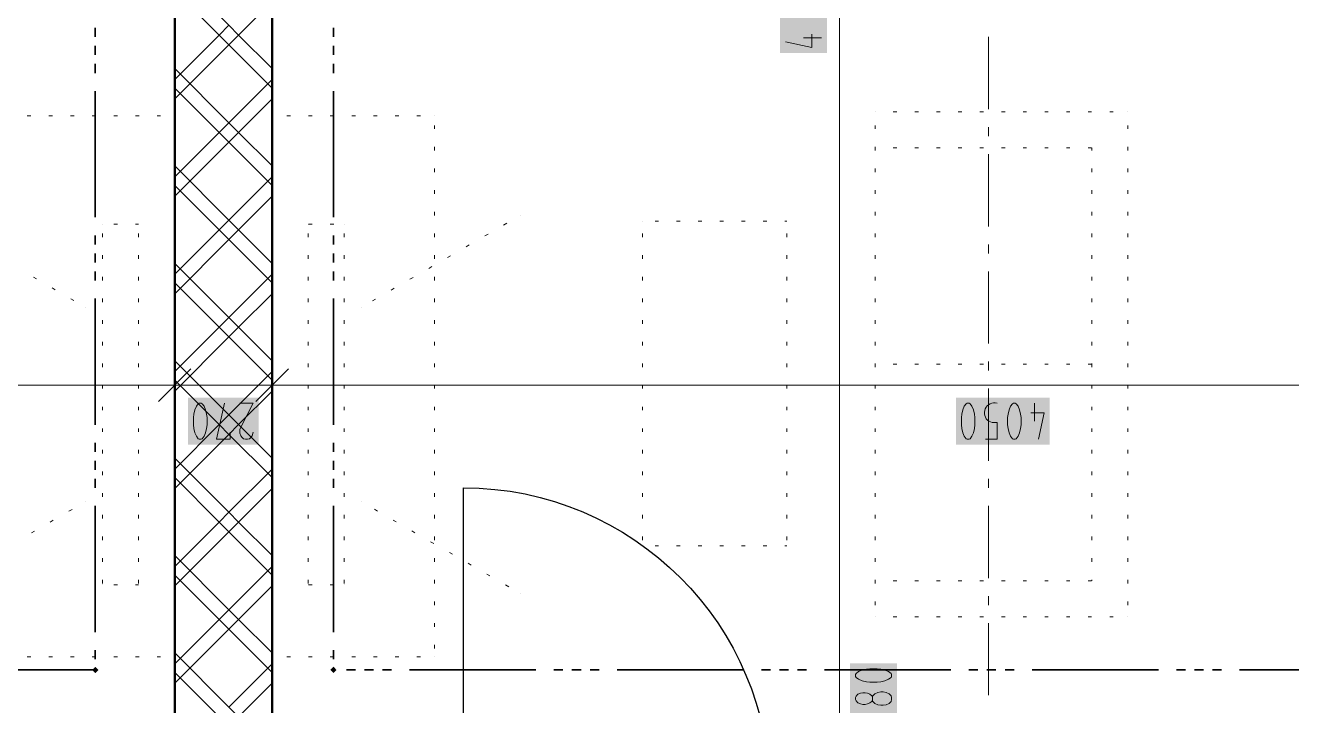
# Model space of a CAD drawing. Header units: millimetres. Extents: x 0 to 594, y 0 to 420.
# Drawn here: x 452.65 to 488.63, y 143 to 162.34 of the extents above; entities that cross this region are included whole.
import ezdxf

# ---------------------------------------------------------------- set-up
doc = ezdxf.new("R2010")
doc.units = ezdxf.units.MM
doc.header["$LTSCALE"] = 8
for name, color, linetype in [('PDF_Dvere', 7, 'Continuous'), ('PDF_Koty delkove', 7, 'Continuous'), ('PDF_Nabytek', 7, 'Continuous'), ('PDF_Osy hlavni', 7, 'Continuous'), ('PDF_Pozarni useky', 7, 'Continuous'), ('PDF_Steny akusticke', 7, 'Continuous')]:
    doc.layers.add(name, color=color, linetype=linetype)

msp = doc.modelspace()

# ---------------------------------------------------------------- linework, layer by layer
at = {"layer": 'PDF_Dvere', "lineweight": 25}
msp.add_lwpolyline([(465.098, 140.483), (465.098, 149.196, -0.414213), (473.81, 140.483)], format="xyb", dxfattribs=at)
at = {"layer": 'PDF_Koty delkove', "lineweight": 18}
for points in [[(475.786, 138.074), (475.786, 141.969), (475.786, 142.597), (475.786, 156.704), (475.786, 175.381), (475.786, 181.641), (475.786, 183.789), (475.786, 189.939), (475.786, 191.425), (475.786, 192.307), (475.786, 198.6), (475.786, 201.344), (475.786, 206.167), (475.786, 211.601), (475.786, 216.087), (475.786, 217.306), (475.786, 224.02), (475.786, 225.557), (475.786, 228.325), (475.786, 236.012)], [(474.999, 162.086), (474.999, 161.702), (474.248, 161.867)], [(475.273, 161.976), (474.761, 161.976)], [(456.898, 152.88), (456.898, 152.111), (456.898, 151.343)], [(459.665, 152.88), (459.665, 152.111), (459.665, 151.343)], [(457.359, 152.573), (456.436, 151.65)], [(460.126, 152.573), (459.204, 151.65)], [(549.557, 152.111), (545.764, 152.111), (543.801, 152.111), (503.945, 152.111), (501.177, 152.111), (500.926, 152.111), (484.253, 152.111), (479.786, 152.111), (459.665, 152.111), (457.459, 152.111), (457.409, 152.111), (456.898, 152.111), (441.762, 152.111), (431.818, 152.111), (428.355, 152.111), (416.513, 152.111), (415.268, 152.111)], [(458.473, 150.778), (458.473, 150.574), (458.089, 150.574), (458.308, 151.599)], [(458.747, 151.599), (459.13, 151.599), (458.774, 150.915), (458.747, 150.847), (458.747, 150.744), (458.774, 150.676), (458.815, 150.625), (458.856, 150.59), (458.911, 150.574), (458.965, 150.574), (459.02, 150.59), (459.061, 150.625), (459.102, 150.676), (459.13, 150.778)], [(481.324, 151.599), (481.324, 151.086)], [(481.215, 151.325), (481.598, 151.325), (481.433, 150.574)], [(476.425, 144.013), (476.323, 143.972), (476.254, 143.918), (476.238, 143.89), (476.238, 143.836), (476.254, 143.808), (476.323, 143.754), (476.425, 143.712), (476.545, 143.685), (476.647, 143.671), (476.852, 143.671), (476.954, 143.685), (477.074, 143.712), (477.176, 143.754), (477.245, 143.808), (477.263, 143.836), (477.263, 143.89), (477.245, 143.918), (477.176, 143.972), (477.074, 144.013), (476.954, 144.04), (476.852, 144.054)], [(476.852, 144.054), (476.647, 144.054), (476.545, 144.04), (476.425, 144.013)], [(476.715, 143.151), (476.698, 143.124), (476.647, 143.083), (476.579, 143.055), (476.51, 143.041), (476.442, 143.041), (476.374, 143.055), (476.305, 143.083), (476.254, 143.138), (476.238, 143.179), (476.238, 143.233), (476.254, 143.274), (476.305, 143.329), (476.374, 143.356), (476.442, 143.37), (476.51, 143.37), (476.579, 143.356), (476.647, 143.329), (476.698, 143.288), (476.715, 143.261)]]:
    msp.add_lwpolyline(points, dxfattribs=at)
for points in [[(457.432, 151.188), (457.432, 150.983), (457.446, 150.881), (457.473, 150.761), (457.515, 150.659), (457.569, 150.59), (457.597, 150.574), (457.651, 150.574), (457.679, 150.59), (457.733, 150.659), (457.774, 150.761), (457.802, 150.881), (457.816, 150.983), (457.816, 151.188), (457.802, 151.29), (457.774, 151.41), (457.733, 151.513), (457.679, 151.581), (457.651, 151.599), (457.597, 151.599), (457.569, 151.581), (457.515, 151.513), (457.473, 151.41), (457.446, 151.29)], [(479.244, 151.188), (479.244, 150.983), (479.258, 150.881), (479.285, 150.761), (479.326, 150.659), (479.38, 150.59), (479.408, 150.574), (479.462, 150.574), (479.49, 150.59), (479.544, 150.659), (479.585, 150.761), (479.613, 150.881), (479.627, 150.983), (479.627, 151.188), (479.613, 151.29), (479.585, 151.41), (479.544, 151.513), (479.49, 151.581), (479.462, 151.599), (479.408, 151.599), (479.38, 151.581), (479.326, 151.513), (479.285, 151.41), (479.258, 151.29)], [(480.558, 151.188), (480.558, 150.983), (480.572, 150.881), (480.599, 150.761), (480.64, 150.659), (480.694, 150.59), (480.722, 150.574), (480.776, 150.574), (480.804, 150.59), (480.858, 150.659), (480.899, 150.761), (480.927, 150.881), (480.941, 150.983), (480.941, 151.188), (480.927, 151.29), (480.899, 151.41), (480.858, 151.513), (480.804, 151.581), (480.776, 151.599), (480.722, 151.599), (480.694, 151.581), (480.64, 151.513), (480.599, 151.41), (480.572, 151.29)], [(477.023, 143.397), (476.954, 143.397), (476.869, 143.383), (476.784, 143.343), (476.733, 143.288), (476.715, 143.261), (476.715, 143.151), (476.733, 143.124), (476.784, 143.069), (476.869, 143.027), (476.954, 143.014), (477.023, 143.014), (477.108, 143.027), (477.194, 143.069), (477.245, 143.124), (477.263, 143.179), (477.263, 143.233), (477.245, 143.288), (477.194, 143.343), (477.108, 143.383)]]:
    msp.add_lwpolyline(points, close=True, dxfattribs=at)
msp.add_lwpolyline([(479.928, 150.574), (480.256, 150.574), (480.256, 151.052), (480.119, 151.052), (480.024, 151.086, -0.843843), (480.256, 151.599)], format="xyb", dxfattribs=at)
at = {"layer": 'PDF_Koty delkove', "color": 7, "lineweight": 18, "true_color": 0xffffff, "transparency": 33554559}
for points in [[(475.427, 161.548), (475.427, 164.21), (474.094, 161.548), (474.094, 164.21)], [(459.284, 151.753), (457.279, 151.753), (459.284, 150.42), (457.279, 150.42)], [(481.752, 151.753), (479.09, 151.753), (481.752, 150.42), (479.09, 150.42)], [(477.416, 142.203), (477.416, 144.208), (476.084, 142.203), (476.084, 144.208)]]:
    msp.add_solid(points, dxfattribs=at)
at = {"layer": 'PDF_Nabytek', "lineweight": 13}
for points in [[(452.809, 159.763), (452.706, 159.763)], [(453.424, 159.763), (453.321, 159.763)], [(454.039, 159.763), (453.936, 159.763)], [(454.654, 159.763), (454.551, 159.763)], [(455.269, 159.763), (455.166, 159.763)], [(455.884, 159.763), (455.781, 159.763)], [(456.499, 159.763), (456.396, 159.763)], [(456.898, 159.763), (456.898, 159.763)], [(456.898, 159.763), (456.898, 159.763)], [(459.665, 159.763), (459.665, 159.763)], [(459.665, 159.763), (459.665, 159.763)], [(460.189, 159.763), (460.086, 159.763)], [(460.804, 159.763), (460.701, 159.763)], [(461.419, 159.763), (461.316, 159.763)], [(462.034, 159.763), (461.931, 159.763)], [(462.649, 159.763), (462.546, 159.763)], [(463.264, 159.763), (463.161, 159.763)], [(463.879, 159.763), (463.776, 159.763)], [(464.278, 159.763), (464.278, 159.763)], [(464.278, 159.763), (464.278, 159.763)], [(476.795, 159.881), (476.795, 159.881)], [(476.795, 159.881), (476.795, 159.881)], [(477.408, 159.881), (477.306, 159.881)], [(478.023, 159.881), (477.921, 159.881)], [(478.638, 159.881), (478.536, 159.881)], [(479.253, 159.881), (479.151, 159.881)], [(479.868, 159.881), (479.766, 159.881)], [(480.483, 159.881), (480.381, 159.881)], [(481.098, 159.881), (480.996, 159.881)], [(481.713, 159.881), (481.611, 159.881)], [(482.328, 159.881), (482.226, 159.881)], [(482.943, 159.881), (482.841, 159.881)], [(483.558, 159.881), (483.456, 159.881)], [(483.97, 159.881), (483.97, 159.881)], [(483.97, 159.881), (483.97, 159.881)], [(456.898, 159.392), (456.898, 159.494)], [(459.665, 159.392), (459.665, 159.494)], [(464.278, 159.392), (464.278, 159.494)], [(476.795, 159.392), (476.795, 159.494)], [(483.97, 159.392), (483.97, 159.494)], [(456.898, 158.777), (456.898, 158.879)], [(459.665, 158.777), (459.665, 158.879)], [(464.278, 158.777), (464.278, 158.879)], [(476.795, 158.777), (476.795, 158.879)], [(476.795, 158.856), (476.795, 158.856)], [(477.408, 158.856), (477.306, 158.856)], [(478.023, 158.856), (477.921, 158.856)], [(478.638, 158.856), (478.536, 158.856)], [(479.253, 158.856), (479.151, 158.856)], [(479.868, 158.856), (479.766, 158.856)], [(480.483, 158.856), (480.381, 158.856)], [(481.098, 158.856), (480.996, 158.856)], [(481.713, 158.856), (481.611, 158.856)], [(482.328, 158.856), (482.226, 158.856)], [(482.943, 158.856), (482.841, 158.856)], [(482.945, 158.777), (482.945, 158.856)], [(482.945, 158.856), (482.945, 158.856)], [(482.945, 158.856), (482.945, 158.856)], [(483.97, 158.777), (483.97, 158.879)], [(456.898, 158.162), (456.898, 158.264)], [(459.665, 158.162), (459.665, 158.264)], [(464.278, 158.162), (464.278, 158.264)], [(476.795, 158.162), (476.795, 158.264)], [(482.945, 158.162), (482.945, 158.264)], [(483.97, 158.162), (483.97, 158.264)], [(456.898, 157.547), (456.898, 157.649)], [(459.665, 157.547), (459.665, 157.649)], [(464.278, 157.547), (464.278, 157.649)], [(476.795, 157.547), (476.795, 157.649)], [(482.945, 157.547), (482.945, 157.649)], [(483.97, 157.547), (483.97, 157.649)], [(456.898, 156.932), (456.898, 157.034)], [(459.665, 156.932), (459.665, 157.034)], [(464.278, 156.932), (464.278, 157.034)], [(466.727, 156.94), (466.727, 156.94)], [(476.795, 156.932), (476.795, 157.034)], [(482.945, 156.932), (482.945, 157.034)], [(483.97, 156.932), (483.97, 157.034)], [(454.848, 156.688), (454.848, 156.688)], [(454.848, 156.688), (454.848, 156.688)], [(455.269, 156.688), (455.166, 156.688)], [(455.873, 156.688), (455.781, 156.688)], [(455.873, 156.688), (455.873, 156.688)], [(455.873, 156.688), (455.873, 156.688)], [(460.69, 156.688), (460.69, 156.688)], [(460.69, 156.688), (460.69, 156.688)], [(460.804, 156.688), (460.701, 156.688)], [(461.419, 156.688), (461.316, 156.688)], [(461.715, 156.688), (461.715, 156.688)], [(461.715, 156.688), (461.715, 156.688)], [(466.242, 156.66), (466.331, 156.711)], [(470.186, 156.773), (470.186, 156.773)], [(470.186, 156.773), (470.186, 156.773)], [(470.643, 156.773), (470.541, 156.773)], [(471.258, 156.773), (471.156, 156.773)], [(471.873, 156.773), (471.771, 156.773)], [(472.488, 156.773), (472.386, 156.773)], [(473.103, 156.773), (473.001, 156.773)], [(473.718, 156.773), (473.616, 156.773)], [(474.286, 156.773), (474.231, 156.773)], [(474.286, 156.773), (474.286, 156.773)], [(474.286, 156.773), (474.286, 156.773)], [(454.848, 156.317), (454.848, 156.419)], [(455.873, 156.317), (455.873, 156.419)], [(456.898, 156.317), (456.898, 156.419)], [(459.665, 156.317), (459.665, 156.419)], [(460.69, 156.317), (460.69, 156.419)], [(461.715, 156.317), (461.715, 156.419)], [(464.278, 156.317), (464.278, 156.419)], [(465.709, 156.352), (465.798, 156.404)], [(470.186, 156.317), (470.186, 156.419)], [(474.286, 156.317), (474.286, 156.419)], [(476.795, 156.317), (476.795, 156.419)], [(482.945, 156.317), (482.945, 156.419)], [(483.97, 156.317), (483.97, 156.419)], [(454.848, 155.702), (454.848, 155.804)], [(455.873, 155.702), (455.873, 155.804)], [(456.898, 155.702), (456.898, 155.804)], [(459.665, 155.702), (459.665, 155.804)], [(460.69, 155.702), (460.69, 155.804)], [(461.715, 155.702), (461.715, 155.804)], [(464.278, 155.702), (464.278, 155.804)], [(464.644, 155.737), (464.733, 155.789)], [(465.177, 156.045), (465.266, 156.096)], [(470.186, 155.702), (470.186, 155.804)], [(474.286, 155.702), (474.286, 155.804)], [(476.795, 155.702), (476.795, 155.804)], [(482.945, 155.702), (482.945, 155.804)], [(483.97, 155.702), (483.97, 155.804)], [(464.112, 155.43), (464.2, 155.481)], [(452.972, 155.129), (452.883, 155.181)], [(454.848, 155.087), (454.848, 155.189)], [(455.873, 155.087), (455.873, 155.189)], [(456.898, 155.087), (456.898, 155.189)], [(459.665, 155.087), (459.665, 155.189)], [(460.69, 155.087), (460.69, 155.189)], [(461.715, 155.087), (461.715, 155.189)], [(463.579, 155.122), (463.668, 155.174)], [(464.278, 155.087), (464.278, 155.189)], [(470.186, 155.087), (470.186, 155.189)], [(474.286, 155.087), (474.286, 155.189)], [(476.795, 155.087), (476.795, 155.189)], [(482.945, 155.087), (482.945, 155.189)], [(483.97, 155.087), (483.97, 155.189)], [(453.504, 154.822), (453.416, 154.873)], [(463.046, 154.815), (463.135, 154.866)], [(454.037, 154.514), (453.948, 154.566)], [(454.36, 154.328), (454.36, 154.328)], [(454.848, 154.472), (454.848, 154.574)], [(455.873, 154.472), (455.873, 154.574)], [(456.898, 154.472), (456.898, 154.574)], [(459.665, 154.472), (459.665, 154.574)], [(460.69, 154.472), (460.69, 154.574)], [(461.715, 154.472), (461.715, 154.574)], [(462.203, 154.328), (462.203, 154.328)], [(462.514, 154.507), (462.603, 154.559)], [(464.278, 154.472), (464.278, 154.574)], [(470.186, 154.472), (470.186, 154.574)], [(474.286, 154.472), (474.286, 154.574)], [(476.795, 154.472), (476.795, 154.574)], [(482.945, 154.472), (482.945, 154.574)], [(483.97, 154.472), (483.97, 154.574)], [(454.848, 153.857), (454.848, 153.959)], [(455.873, 153.857), (455.873, 153.959)], [(456.898, 153.857), (456.898, 153.959)], [(459.665, 153.857), (459.665, 153.959)], [(460.69, 153.857), (460.69, 153.959)], [(461.715, 153.857), (461.715, 153.959)], [(464.278, 153.857), (464.278, 153.959)], [(470.186, 153.857), (470.186, 153.959)], [(474.286, 153.857), (474.286, 153.959)], [(476.795, 153.857), (476.795, 153.959)], [(482.945, 153.857), (482.945, 153.959)], [(483.97, 153.857), (483.97, 153.959)], [(454.848, 153.242), (454.848, 153.344)], [(455.873, 153.242), (455.873, 153.344)], [(456.898, 153.242), (456.898, 153.344)], [(459.665, 153.242), (459.665, 153.344)], [(460.69, 153.242), (460.69, 153.344)], [(461.715, 153.242), (461.715, 153.344)], [(464.278, 153.242), (464.278, 153.344)], [(470.186, 153.242), (470.186, 153.344)], [(474.286, 153.242), (474.286, 153.344)], [(476.795, 153.242), (476.795, 153.344)], [(482.945, 153.242), (482.945, 153.344)], [(483.97, 153.242), (483.97, 153.344)], [(454.848, 152.627), (454.848, 152.729)], [(455.873, 152.627), (455.873, 152.729)], [(456.898, 152.627), (456.898, 152.729)], [(459.665, 152.627), (459.665, 152.729)], [(460.69, 152.627), (460.69, 152.729)], [(461.715, 152.627), (461.715, 152.729)], [(464.278, 152.627), (464.278, 152.729)], [(470.186, 152.627), (470.186, 152.729)], [(474.286, 152.627), (474.286, 152.729)], [(476.795, 152.627), (476.795, 152.729)], [(476.795, 152.706), (476.795, 152.706)], [(477.408, 152.706), (477.306, 152.706)], [(478.023, 152.706), (477.921, 152.706)], [(478.638, 152.706), (478.536, 152.706)], [(479.253, 152.706), (479.151, 152.706)], [(479.868, 152.706), (479.766, 152.706)], [(480.483, 152.706), (480.381, 152.706)], [(481.098, 152.706), (480.996, 152.706)], [(481.713, 152.706), (481.611, 152.706)], [(482.328, 152.706), (482.226, 152.706)], [(482.943, 152.706), (482.841, 152.706)], [(482.945, 152.627), (482.945, 152.729)], [(482.945, 152.706), (482.945, 152.706)], [(483.97, 152.627), (483.97, 152.729)], [(454.848, 152.012), (454.848, 152.114)], [(455.873, 152.012), (455.873, 152.114)], [(456.898, 152.012), (456.898, 152.114)], [(459.665, 152.012), (459.665, 152.114)], [(460.69, 152.012), (460.69, 152.114)], [(461.715, 152.012), (461.715, 152.114)], [(464.278, 152.012), (464.278, 152.114)], [(470.186, 152.012), (470.186, 152.114)], [(474.286, 152.012), (474.286, 152.114)], [(476.795, 152.012), (476.795, 152.114)], [(482.945, 152.012), (482.945, 152.114)], [(483.97, 152.012), (483.97, 152.114)], [(454.848, 151.397), (454.848, 151.499)], [(455.873, 151.397), (455.873, 151.499)], [(456.898, 151.397), (456.898, 151.499)], [(459.665, 151.397), (459.665, 151.499)], [(460.69, 151.397), (460.69, 151.499)], [(461.715, 151.397), (461.715, 151.499)], [(464.278, 151.397), (464.278, 151.499)], [(470.186, 151.397), (470.186, 151.499)], [(474.286, 151.397), (474.286, 151.499)], [(476.795, 151.397), (476.795, 151.499)], [(482.945, 151.397), (482.945, 151.499)], [(483.97, 151.397), (483.97, 151.499)], [(454.848, 150.782), (454.848, 150.884)], [(455.873, 150.782), (455.873, 150.884)], [(456.898, 150.782), (456.898, 150.884)], [(459.665, 150.782), (459.665, 150.884)], [(460.69, 150.782), (460.69, 150.884)], [(461.715, 150.782), (461.715, 150.884)], [(464.278, 150.782), (464.278, 150.884)], [(470.186, 150.782), (470.186, 150.884)], [(474.286, 150.782), (474.286, 150.884)], [(476.795, 150.782), (476.795, 150.884)], [(482.945, 150.782), (482.945, 150.884)], [(483.97, 150.782), (483.97, 150.884)], [(454.848, 150.167), (454.848, 150.269)], [(455.873, 150.167), (455.873, 150.269)], [(456.898, 150.167), (456.898, 150.269)], [(459.665, 150.167), (459.665, 150.269)], [(460.69, 150.167), (460.69, 150.269)], [(461.715, 150.167), (461.715, 150.269)], [(464.278, 150.167), (464.278, 150.269)], [(470.186, 150.167), (470.186, 150.269)], [(474.286, 150.167), (474.286, 150.269)], [(476.795, 150.167), (476.795, 150.269)], [(482.945, 150.167), (482.945, 150.269)], [(483.97, 150.167), (483.97, 150.269)], [(454.848, 149.552), (454.848, 149.654)], [(455.873, 149.552), (455.873, 149.654)], [(456.898, 149.552), (456.898, 149.654)], [(459.665, 149.552), (459.665, 149.654)], [(460.69, 149.552), (460.69, 149.654)], [(461.715, 149.552), (461.715, 149.654)], [(464.278, 149.552), (464.278, 149.654)], [(470.186, 149.552), (470.186, 149.654)], [(474.286, 149.552), (474.286, 149.654)], [(476.795, 149.552), (476.795, 149.654)], [(482.945, 149.552), (482.945, 149.654)], [(483.97, 149.552), (483.97, 149.654)], [(454.848, 148.937), (454.848, 149.039)], [(455.873, 148.937), (455.873, 149.039)], [(456.898, 148.937), (456.898, 149.039)], [(459.665, 148.937), (459.665, 149.039)], [(460.69, 148.937), (460.69, 149.039)], [(461.715, 148.937), (461.715, 149.039)], [(464.278, 148.937), (464.278, 149.039)], [(470.186, 148.937), (470.186, 149.039)], [(474.286, 148.937), (474.286, 149.039)], [(476.795, 148.937), (476.795, 149.039)], [(482.945, 148.937), (482.945, 149.039)], [(483.97, 148.937), (483.97, 149.039)], [(453.893, 148.529), (453.982, 148.58)], [(454.36, 148.798), (454.36, 148.798)], [(462.203, 148.798), (462.203, 148.798)], [(462.657, 148.535), (462.569, 148.587)], [(453.361, 148.221), (453.449, 148.272)], [(454.848, 148.322), (454.848, 148.424)], [(455.873, 148.322), (455.873, 148.424)], [(456.898, 148.322), (456.898, 148.424)], [(459.665, 148.322), (459.665, 148.424)], [(460.69, 148.322), (460.69, 148.424)], [(461.715, 148.322), (461.715, 148.424)], [(463.19, 148.228), (463.101, 148.279)], [(464.278, 148.322), (464.278, 148.424)], [(470.186, 148.322), (470.186, 148.424)], [(474.286, 148.322), (474.286, 148.424)], [(476.795, 148.322), (476.795, 148.424)], [(482.945, 148.322), (482.945, 148.424)], [(483.97, 148.322), (483.97, 148.424)], [(452.828, 147.914), (452.917, 147.965)], [(463.723, 147.92), (463.634, 147.972)], [(454.848, 147.707), (454.848, 147.809)], [(455.873, 147.707), (455.873, 147.809)], [(456.898, 147.707), (456.898, 147.809)], [(459.665, 147.707), (459.665, 147.809)], [(460.69, 147.707), (460.69, 147.809)], [(461.715, 147.707), (461.715, 147.809)], [(464.255, 147.613), (464.167, 147.664)], [(464.278, 147.707), (464.278, 147.809)], [(470.186, 147.707), (470.186, 147.809)], [(470.186, 147.548), (470.186, 147.548)], [(470.186, 147.548), (470.186, 147.548)], [(470.643, 147.548), (470.541, 147.548)], [(471.258, 147.548), (471.156, 147.548)], [(471.873, 147.548), (471.771, 147.548)], [(472.488, 147.548), (472.386, 147.548)], [(473.103, 147.548), (473.001, 147.548)], [(473.718, 147.548), (473.616, 147.548)], [(474.286, 147.548), (474.231, 147.548)], [(474.286, 147.707), (474.286, 147.809)], [(474.286, 147.548), (474.286, 147.548)], [(474.286, 147.548), (474.286, 147.548)], [(476.795, 147.707), (476.795, 147.809)], [(482.945, 147.707), (482.945, 147.809)], [(483.97, 147.707), (483.97, 147.809)], [(454.848, 147.092), (454.848, 147.194)], [(455.873, 147.092), (455.873, 147.194)], [(456.898, 147.092), (456.898, 147.194)], [(459.665, 147.092), (459.665, 147.194)], [(460.69, 147.092), (460.69, 147.194)], [(461.715, 147.092), (461.715, 147.194)], [(464.278, 147.092), (464.278, 147.194)], [(464.788, 147.305), (464.699, 147.357)], [(476.795, 147.092), (476.795, 147.194)], [(482.945, 147.092), (482.945, 147.194)], [(483.97, 147.092), (483.97, 147.194)], [(465.32, 146.998), (465.232, 147.049)], [(454.848, 146.477), (454.848, 146.579)], [(454.848, 146.438), (454.848, 146.438)], [(454.848, 146.438), (454.848, 146.438)], [(455.269, 146.438), (455.166, 146.438)], [(455.873, 146.438), (455.781, 146.438)], [(455.873, 146.477), (455.873, 146.579)], [(455.873, 146.438), (455.873, 146.438)], [(455.873, 146.438), (455.873, 146.438)], [(456.898, 146.477), (456.898, 146.579)], [(459.665, 146.477), (459.665, 146.579)], [(460.69, 146.477), (460.69, 146.579)], [(460.69, 146.438), (460.69, 146.438)], [(460.69, 146.438), (460.69, 146.438)], [(460.804, 146.438), (460.701, 146.438)], [(461.419, 146.438), (461.316, 146.438)], [(461.715, 146.477), (461.715, 146.579)], [(461.715, 146.438), (461.715, 146.438)], [(461.715, 146.438), (461.715, 146.438)], [(464.278, 146.477), (464.278, 146.579)], [(465.853, 146.69), (465.764, 146.742)], [(466.386, 146.383), (466.297, 146.434)], [(476.795, 146.477), (476.795, 146.579)], [(476.795, 146.556), (476.795, 146.556)], [(477.408, 146.556), (477.306, 146.556)], [(478.023, 146.556), (477.921, 146.556)], [(478.638, 146.556), (478.536, 146.556)], [(479.253, 146.556), (479.151, 146.556)], [(479.868, 146.556), (479.766, 146.556)], [(480.483, 146.556), (480.381, 146.556)], [(481.098, 146.556), (480.996, 146.556)], [(481.713, 146.556), (481.611, 146.556)], [(482.328, 146.556), (482.226, 146.556)], [(482.943, 146.556), (482.841, 146.556)], [(482.945, 146.556), (482.945, 146.579)], [(482.945, 146.556), (482.945, 146.556)], [(482.945, 146.556), (482.945, 146.556)], [(483.97, 146.477), (483.97, 146.579)], [(466.727, 146.186), (466.727, 146.186)], [(456.898, 145.862), (456.898, 145.964)], [(459.665, 145.862), (459.665, 145.964)], [(464.278, 145.862), (464.278, 145.964)], [(476.795, 145.862), (476.795, 145.964)], [(483.97, 145.862), (483.97, 145.964)], [(456.898, 145.247), (456.898, 145.349)], [(459.665, 145.247), (459.665, 145.349)], [(464.278, 145.247), (464.278, 145.349)], [(476.795, 145.531), (476.795, 145.531)], [(476.795, 145.531), (476.795, 145.531)], [(477.408, 145.531), (477.306, 145.531)], [(478.023, 145.531), (477.921, 145.531)], [(478.638, 145.531), (478.536, 145.531)], [(479.253, 145.531), (479.151, 145.531)], [(479.868, 145.531), (479.766, 145.531)], [(480.483, 145.531), (480.381, 145.531)], [(481.098, 145.531), (480.996, 145.531)], [(481.713, 145.531), (481.611, 145.531)], [(482.328, 145.531), (482.226, 145.531)], [(482.943, 145.531), (482.841, 145.531)], [(483.558, 145.531), (483.456, 145.531)], [(483.97, 145.531), (483.97, 145.531)], [(483.97, 145.531), (483.97, 145.531)], [(456.898, 144.632), (456.898, 144.734)], [(459.665, 144.632), (459.665, 144.734)], [(464.278, 144.632), (464.278, 144.734)], [(452.809, 144.388), (452.706, 144.388)], [(453.424, 144.388), (453.321, 144.388)], [(454.039, 144.388), (453.936, 144.388)], [(454.654, 144.388), (454.551, 144.388)], [(455.269, 144.388), (455.166, 144.388)], [(455.884, 144.388), (455.781, 144.388)], [(456.499, 144.388), (456.396, 144.388)], [(456.898, 144.388), (456.898, 144.388)], [(456.898, 144.388), (456.898, 144.388)], [(459.665, 144.388), (459.665, 144.388)], [(459.665, 144.388), (459.665, 144.388)], [(460.189, 144.388), (460.086, 144.388)], [(460.804, 144.388), (460.701, 144.388)], [(461.419, 144.388), (461.316, 144.388)], [(462.034, 144.388), (461.931, 144.388)], [(462.649, 144.388), (462.546, 144.388)], [(463.264, 144.388), (463.161, 144.388)], [(463.879, 144.388), (463.776, 144.388)], [(464.278, 144.388), (464.278, 144.388)], [(464.278, 144.388), (464.278, 144.388)]]:
    msp.add_lwpolyline(points, dxfattribs=at)
at = {"layer": 'PDF_Osy hlavni', "lineweight": 18}
for points in [[(480.011, 159.956), (480.011, 162.006)], [(480.011, 159.187), (480.011, 159.443)], [(480.011, 156.624), (480.011, 158.674)], [(480.011, 155.856), (480.011, 156.112)], [(480.011, 153.293), (480.011, 155.343)], [(480.011, 152.524), (480.011, 152.781)], [(480.011, 149.962), (480.011, 152.012)], [(480.011, 149.193), (480.011, 149.449)], [(480.011, 146.631), (480.011, 148.681)], [(480.011, 145.862), (480.011, 146.118)], [(480.011, 143.3), (480.011, 145.349)]]:
    msp.add_lwpolyline(points, dxfattribs=at)
at = {"layer": 'PDF_Pozarni useky', "lineweight": 35}
for points in [[(454.643, 162.006), (454.643, 162.262)], [(461.408, 162.006), (461.408, 162.262)], [(454.643, 161.493), (454.643, 161.749)], [(461.408, 161.493), (461.408, 161.749)], [(454.643, 160.981), (454.643, 161.237)], [(461.408, 160.981), (461.408, 161.237)], [(454.643, 156.881), (454.643, 160.468)], [(461.408, 156.881), (461.408, 160.468)], [(454.643, 156.112), (454.643, 156.368)], [(461.408, 156.112), (461.408, 156.368)], [(454.643, 155.599), (454.643, 155.856)], [(461.408, 155.599), (461.408, 155.856)], [(454.643, 155.087), (454.643, 155.343)], [(461.408, 155.087), (461.408, 155.343)], [(454.643, 150.987), (454.643, 154.574)], [(461.408, 150.987), (461.408, 154.574)], [(454.643, 150.218), (454.643, 150.474)], [(461.408, 150.218), (461.408, 150.474)], [(454.643, 149.706), (454.643, 149.962)], [(461.408, 149.706), (461.408, 149.962)], [(454.643, 149.193), (454.643, 149.449)], [(461.408, 149.193), (461.408, 149.449)], [(454.643, 145.093), (454.643, 148.681)], [(461.408, 145.093), (461.408, 148.681)], [(454.643, 144.325), (454.643, 144.581)], [(461.408, 144.325), (461.408, 144.581)], [(454.643, 144.019), (451.784, 144.019)], [(454.643, 144.019), (454.643, 144.068)], [(461.408, 144.019), (461.408, 144.068)], [(462.034, 144.019), (461.777, 144.019)], [(462.546, 144.019), (462.29, 144.019)], [(463.059, 144.019), (462.802, 144.019)], [(467.158, 144.019), (463.571, 144.019)], [(467.927, 144.019), (467.671, 144.019)], [(468.44, 144.019), (468.183, 144.019)], [(468.952, 144.019), (468.696, 144.019)], [(473.052, 144.019), (469.465, 144.019)], [(473.821, 144.019), (473.565, 144.019)], [(474.333, 144.019), (474.077, 144.019)], [(474.846, 144.019), (474.59, 144.019)], [(478.946, 144.019), (475.358, 144.019)], [(479.715, 144.019), (479.458, 144.019)], [(480.227, 144.019), (479.971, 144.019)], [(480.74, 144.019), (480.483, 144.019)], [(484.84, 144.019), (481.252, 144.019)], [(485.608, 144.019), (485.352, 144.019)], [(486.121, 144.019), (485.865, 144.019)], [(486.633, 144.019), (486.377, 144.019)], [(490.733, 144.019), (487.146, 144.019)]]:
    msp.add_lwpolyline(points, dxfattribs=at)
at = {"layer": 'PDF_Pozarni useky', "lineweight": 35, "transparency": 33554559}
for points in [[(454.732, 144.019), (454.643, 143.93), (454.643, 144.109), (454.553, 144.019)], [(454.643, 143.93), (454.553, 144.019), (454.732, 144.019), (454.643, 144.109)], [(461.408, 143.93), (461.318, 144.019), (461.497, 144.019), (461.408, 144.109)], [(461.497, 144.019), (461.408, 143.93), (461.408, 144.109), (461.318, 144.019)]]:
    msp.add_solid(points, dxfattribs=at)
at = {"layer": 'PDF_Steny akusticke', "lineweight": 50}
msp.add_lwpolyline([(457.051, 189.939), (456.898, 189.939), (456.898, 141.969), (459.665, 141.969), (459.665, 189.939), (459.511, 189.939)], dxfattribs=at)
at = {"layer": 'PDF_Steny akusticke', "lineweight": 9}
for points in [[(458.712, 162.059), (458.435, 162.336), (456.898, 163.873)], [(458.158, 162.059), (456.898, 163.32)], [(458.712, 162.059), (459.665, 163.012)], [(458.158, 162.059), (458.435, 162.336)], [(456.898, 160.799), (458.158, 162.059)], [(458.435, 161.783), (458.158, 162.059)], [(458.435, 161.783), (458.712, 162.059)], [(459.665, 161.106), (458.712, 162.059)], [(456.898, 160.245), (458.435, 161.783)], [(459.665, 160.553), (458.435, 161.783)], [(458.712, 159.292), (458.435, 159.569), (456.898, 161.106)], [(458.435, 159.569), (459.665, 160.799)], [(458.158, 159.292), (456.898, 160.553)], [(458.712, 159.292), (459.665, 160.245)], [(458.158, 159.292), (458.435, 159.569)], [(456.898, 158.031), (458.158, 159.292)], [(456.898, 157.478), (458.435, 159.015)], [(458.435, 159.015), (458.158, 159.292)], [(458.435, 159.015), (458.712, 159.292)], [(459.665, 157.785), (458.435, 159.015)], [(459.665, 158.339), (458.712, 159.292)], [(458.712, 156.524), (458.435, 156.801), (456.898, 158.339)], [(458.435, 156.801), (459.665, 158.031)], [(458.158, 156.524), (456.898, 157.785)], [(458.712, 156.524), (459.665, 157.478)], [(456.898, 155.264), (458.158, 156.524)], [(458.158, 156.524), (458.435, 156.801)], [(458.435, 156.248), (458.158, 156.524)], [(458.435, 156.248), (458.712, 156.524)], [(459.665, 155.571), (458.712, 156.524)], [(456.898, 154.71), (458.435, 156.248)], [(459.665, 155.018), (458.435, 156.248)], [(458.712, 153.757), (458.435, 154.034), (456.898, 155.571)], [(458.435, 154.034), (459.665, 155.264)], [(458.158, 153.757), (456.898, 155.018)], [(458.712, 153.757), (459.665, 154.71)], [(458.158, 153.757), (458.435, 154.034)], [(456.898, 152.496), (458.158, 153.757)], [(458.435, 153.48), (458.158, 153.757)], [(458.435, 153.48), (458.712, 153.757)], [(459.665, 152.804), (458.712, 153.757)], [(456.898, 151.943), (458.435, 153.48)], [(459.665, 152.25), (458.435, 153.48)], [(458.712, 150.989), (458.435, 151.266), (456.898, 152.804)], [(458.158, 150.989), (456.898, 152.25)], [(458.158, 150.989), (458.435, 151.266), (459.665, 152.496)], [(458.712, 150.989), (459.665, 151.943)], [(456.898, 149.729), (458.158, 150.989)], [(456.898, 149.175), (458.435, 150.713), (458.712, 150.989)], [(458.435, 150.713), (458.158, 150.989)], [(459.665, 150.036), (458.712, 150.989)], [(459.665, 149.483), (458.435, 150.713)], [(458.712, 148.222), (458.435, 148.499), (456.898, 150.036)], [(456.898, 146.961), (458.158, 148.222), (458.435, 148.499), (459.665, 149.729)], [(458.158, 148.222), (456.898, 149.483)], [(456.898, 146.408), (458.435, 147.945), (458.712, 148.222), (459.665, 149.175)], [(458.435, 147.945), (458.158, 148.222)], [(459.665, 147.269), (458.712, 148.222)], [(459.665, 146.715), (458.435, 147.945)], [(458.712, 145.454), (458.435, 145.731), (456.898, 147.269)], [(456.898, 144.194), (458.158, 145.454), (458.435, 145.731), (459.665, 146.961)], [(458.158, 145.454), (456.898, 146.715)], [(456.898, 143.64), (458.435, 145.178), (458.712, 145.454), (459.665, 146.408)], [(458.435, 145.178), (458.158, 145.454)], [(459.665, 144.501), (458.712, 145.454)], [(459.665, 143.948), (458.435, 145.178)], [(458.712, 142.687), (458.435, 142.964), (456.898, 144.501)], [(458.158, 142.687), (456.898, 143.948)], [(458.435, 142.964), (459.665, 144.194)], [(458.712, 142.687), (459.665, 143.64)]]:
    msp.add_lwpolyline(points, dxfattribs=at)

doc.saveas('drawing.dxf')
